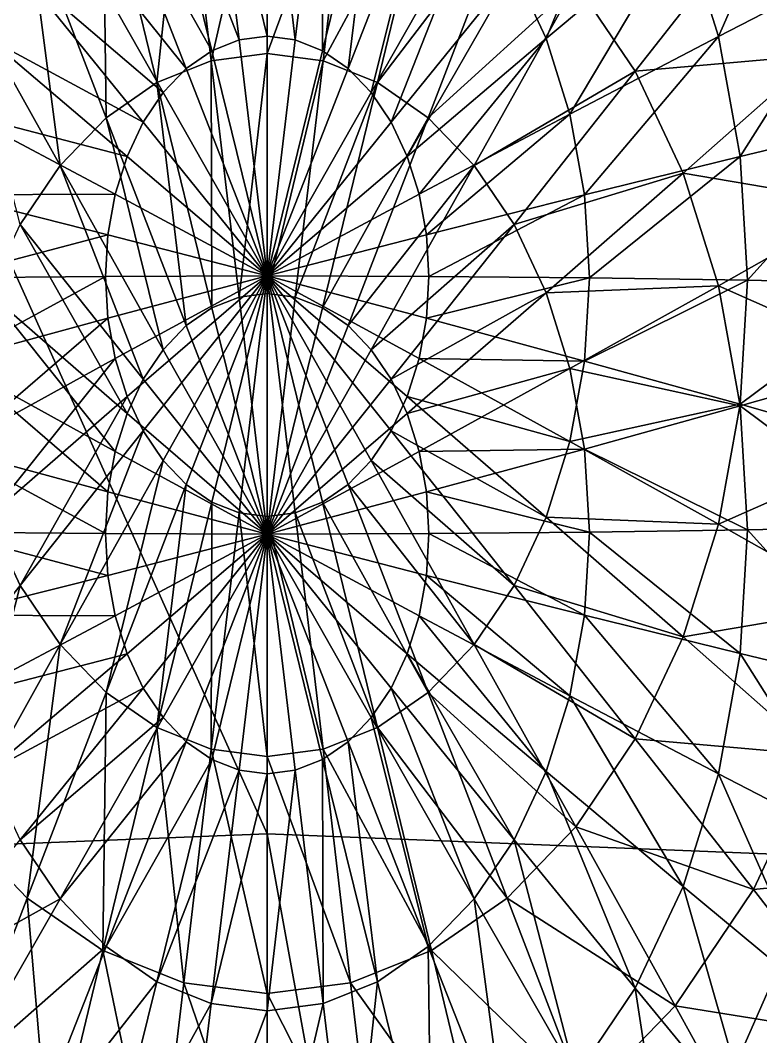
# Model space of a CAD drawing. Header units: metres. Extents: x -1.78 to 1.78, y -2.69 to 0.99.
# Drawn here: x -0.0532 to 0.1064, y -1.3853 to -1.1662 of the extents above; entities that cross this region are included whole.
import ezdxf

# ---------------------------------------------------------------- set-up
doc = ezdxf.new("R2010")
doc.units = ezdxf.units.M

msp = doc.modelspace()

# ---------------------------------------------------------------- linework, layer by layer
at = {"layer": 'Cockpit'}
for points in [[(-0.01206, -1.12011, 0.13524), (0, -1.16962, 0.12598), (0, -1.11854, 0.13546)], [(0, -1.11854, 0.13546), (0.00605, -1.1704, 0.12587), (0.01206, -1.12011, 0.13524)], [(0, -1.11854, 0.13546), (0, -1.16962, 0.12598), (0.00605, -1.1704, 0.12587)], [(-0.02376, -1.12477, 0.13458), (-0.00605, -1.1704, 0.12587), (-0.01206, -1.12011, 0.13524)], [(-0.01206, -1.12011, 0.13524), (-0.00605, -1.1704, 0.12587), (0, -1.16962, 0.12598)], [(0.01206, -1.12011, 0.13524), (0.00605, -1.1704, 0.12587), (0.01192, -1.17274, 0.12554)], [(0.01206, -1.12011, 0.13524), (0.01192, -1.17274, 0.12554), (0.02376, -1.12477, 0.13458)], [(0.11848, -1.12137, 0.14417), (0.08966, -1.14535, 0.1355), (0.09728, -1.16965, 0.13209)], [(0.11848, -1.12137, 0.14417), (0.09728, -1.16965, 0.13209), (0.12856, -1.15347, 0.13966)], [(-0.01206, -1.17494, 0.52532), (-0.01798, -1.12457, 0.52859), (0, -1.12224, 0.52892)], [(-0.01206, -1.17494, 0.52532), (0, -1.12224, 0.52892), (0, -1.17337, 0.52555)], [(0, -1.17337, 0.52555), (0, -1.12224, 0.52892), (0.01798, -1.12457, 0.52859)], [(0.07931, -1.1234, 0.13859), (0.05321, -1.1554, 0.13028), (0.06015, -1.17013, 0.12821)], [(0.07931, -1.1234, 0.13859), (0.06015, -1.17013, 0.12821), (0.08966, -1.14535, 0.1355)], [(-0.02376, -1.17959, 0.52467), (-0.03541, -1.13151, 0.52761), (-0.01798, -1.12457, 0.52859)], [(-0.03473, -1.13237, 0.13351), (-0.01192, -1.17274, 0.12554), (-0.02376, -1.12477, 0.13458)], [(-0.02376, -1.17959, 0.52467), (-0.01798, -1.12457, 0.52859), (-0.01206, -1.17494, 0.52532)], [(-0.02376, -1.12477, 0.13458), (-0.01192, -1.17274, 0.12554), (-0.00605, -1.1704, 0.12587)], [(0, -1.17337, 0.52555), (0.01798, -1.12457, 0.52859), (0.01206, -1.17494, 0.52532)], [(0.02376, -1.12477, 0.13458), (0.01192, -1.17274, 0.12554), (0.01743, -1.17656, 0.125)], [(0.01206, -1.17494, 0.52532), (0.01798, -1.12457, 0.52859), (0.03541, -1.13151, 0.52761)], [(0.02376, -1.12477, 0.13458), (0.01743, -1.17656, 0.125), (0.03473, -1.13237, 0.13351)], [(-0.03473, -1.18719, 0.5236), (-0.05176, -1.14284, 0.52602), (-0.03541, -1.13151, 0.52761)], [(-0.04465, -1.14268, 0.13206), (-0.01743, -1.17656, 0.125), (-0.03473, -1.13237, 0.13351)], [(-0.03473, -1.18719, 0.5236), (-0.03541, -1.13151, 0.52761), (-0.02376, -1.17959, 0.52467)], [(-0.03473, -1.13237, 0.13351), (-0.01743, -1.17656, 0.125), (-0.01192, -1.17274, 0.12554)], [(0.01206, -1.17494, 0.52532), (0.03541, -1.13151, 0.52761), (0.02376, -1.17959, 0.52467)], [(0.03473, -1.13237, 0.13351), (0.01743, -1.17656, 0.125), (0.02241, -1.18173, 0.12428)], [(0.03473, -1.13237, 0.13351), (0.02241, -1.18173, 0.12428), (0.04465, -1.14268, 0.13206)], [(0.02376, -1.17959, 0.52467), (0.03541, -1.13151, 0.52761), (0.05176, -1.14284, 0.52602)], [(-0.04465, -1.19751, 0.52215), (-0.06655, -1.15821, 0.52386), (-0.05176, -1.14284, 0.52602)], [(-0.05321, -1.1554, 0.13028), (-0.02241, -1.18173, 0.12428), (-0.04465, -1.14268, 0.13206)], [(-0.04465, -1.19751, 0.52215), (-0.05176, -1.14284, 0.52602), (-0.03473, -1.18719, 0.5236)], [(-0.04465, -1.14268, 0.13206), (-0.02241, -1.18173, 0.12428), (-0.01743, -1.17656, 0.125)], [(0.04465, -1.14268, 0.13206), (0.02241, -1.18173, 0.12428), (0.02671, -1.18812, 0.12338)], [(0.02376, -1.17959, 0.52467), (0.05176, -1.14284, 0.52602), (0.03473, -1.18719, 0.5236)], [(0.04465, -1.14268, 0.13206), (0.02671, -1.18812, 0.12338), (0.05321, -1.1554, 0.13028)], [(0.03473, -1.18719, 0.5236), (0.05176, -1.14284, 0.52602), (0.06655, -1.15821, 0.52386)], [(-0.08966, -1.14535, 0.1355), (-0.06015, -1.17013, 0.12821), (-0.05321, -1.1554, 0.13028)], [(0.08966, -1.14535, 0.1355), (0.06015, -1.17013, 0.12821), (0.06527, -1.18643, 0.12591)], [(0.08966, -1.14535, 0.1355), (0.06527, -1.18643, 0.12591), (0.09728, -1.16965, 0.13209)], [(0.06655, -1.15821, 0.52386), (0.1048, -1.14466, 0.52047), (0.07931, -1.17717, 0.5212)], [(0.07931, -1.17717, 0.5212), (0.1048, -1.14466, 0.52047), (0.11848, -1.17368, 0.51639)], [(0.1048, -1.14466, 0.52047), (0.1464, -1.14881, 0.51314), (0.11848, -1.17368, 0.51639)], [(0.12856, -1.15347, 0.13966), (0.09728, -1.16965, 0.13209), (0.10195, -1.19554, 0.12845)], [(0.12856, -1.15347, 0.13966), (0.10195, -1.19554, 0.12845), (0.13473, -1.18769, 0.13485)], [(-0.06015, -1.17013, 0.12821), (-0.02671, -1.18812, 0.12338), (-0.05321, -1.1554, 0.13028)], [(-0.05321, -1.1554, 0.13028), (-0.02671, -1.18812, 0.12338), (-0.02241, -1.18173, 0.12428)], [(0.05321, -1.1554, 0.13028), (0.02671, -1.18812, 0.12338), (0.03019, -1.19551, 0.12234)], [(0.05321, -1.1554, 0.13028), (0.03019, -1.19551, 0.12234), (0.06015, -1.17013, 0.12821)], [(-0.05321, -1.21022, 0.52037), (-0.06655, -1.15821, 0.52386), (-0.04465, -1.19751, 0.52215)], [(0.03473, -1.18719, 0.5236), (0.06655, -1.15821, 0.52386), (0.04465, -1.19751, 0.52215)], [(0.04465, -1.19751, 0.52215), (0.06655, -1.15821, 0.52386), (0.07931, -1.17717, 0.5212)], [(-0.06527, -1.18643, 0.12591), (-0.03019, -1.19551, 0.12234), (-0.06015, -1.17013, 0.12821)], [(-0.06015, -1.17013, 0.12821), (-0.03019, -1.19551, 0.12234), (-0.02671, -1.18812, 0.12338)], [(-0.00605, -1.1704, 0.12587), (0, -1.2213, 0.11795), (0, -1.16962, 0.12598)], [(0, -1.16962, 0.12598), (0, -1.2213, 0.11795), (0.00605, -1.1704, 0.12587)], [(0, -1.16962, 0.12598), (0, -1.2213, 0.11795), (0, -1.2213, 0.11795)], [(0.06015, -1.17013, 0.12821), (0.03019, -1.19551, 0.12234), (0.03276, -1.20369, 0.12119)], [(0.06015, -1.17013, 0.12821), (0.03276, -1.20369, 0.12119), (0.06527, -1.18643, 0.12591)], [(0.09728, -1.16965, 0.13209), (0.06527, -1.18643, 0.12591), (0.0684, -1.2038, 0.12347)], [(0.09728, -1.16965, 0.13209), (0.0684, -1.2038, 0.12347), (0.10195, -1.19554, 0.12845)], [(-0.01192, -1.17274, 0.12554), (0, -1.2213, 0.11795), (-0.00605, -1.1704, 0.12587)], [(-0.00605, -1.1704, 0.12587), (0, -1.2213, 0.11795), (0, -1.2213, 0.11795)], [(0.00605, -1.1704, 0.12587), (0, -1.2213, 0.11795), (0.01192, -1.17274, 0.12554)], [(0.00605, -1.1704, 0.12587), (0, -1.2213, 0.11795), (0, -1.2213, 0.11795)], [(-0.01743, -1.17656, 0.125), (0, -1.2213, 0.11795), (-0.01192, -1.17274, 0.12554)], [(-0.00605, -1.22586, 0.52047), (-0.01206, -1.17494, 0.52532), (0, -1.17337, 0.52555)], [(-0.01192, -1.17274, 0.12554), (0, -1.2213, 0.11795), (0, -1.2213, 0.11795)], [(-0.00605, -1.22586, 0.52047), (0, -1.17337, 0.52555), (0, -1.22508, 0.52058)], [(0.01192, -1.17274, 0.12554), (0, -1.2213, 0.11795), (0.01743, -1.17656, 0.125)], [(0.01192, -1.17274, 0.12554), (0, -1.2213, 0.11795), (0, -1.2213, 0.11795)], [(0, -1.22508, 0.52058), (0, -1.17337, 0.52555), (0.01206, -1.17494, 0.52532)], [(0.07931, -1.17717, 0.5212), (0.11848, -1.17368, 0.51639), (0.08966, -1.19913, 0.51811)], [(0.08966, -1.19913, 0.51811), (0.11848, -1.17368, 0.51639), (0.12856, -1.20578, 0.51188)], [(-0.01192, -1.2282, 0.52014), (-0.02376, -1.17959, 0.52467), (-0.01206, -1.17494, 0.52532)], [(-0.02241, -1.18173, 0.12428), (0, -1.2213, 0.11795), (-0.01743, -1.17656, 0.125)], [(-0.01743, -1.17656, 0.125), (0, -1.2213, 0.11795), (0, -1.2213, 0.11795)], [(-0.01192, -1.2282, 0.52014), (-0.01206, -1.17494, 0.52532), (-0.00605, -1.22586, 0.52047)], [(0, -1.22508, 0.52058), (0.01206, -1.17494, 0.52532), (0.00605, -1.22586, 0.52047)], [(0.01743, -1.17656, 0.125), (0, -1.2213, 0.11795), (0.02241, -1.18173, 0.12428)], [(0.01743, -1.17656, 0.125), (0, -1.2213, 0.11795), (0, -1.2213, 0.11795)], [(0.00605, -1.22586, 0.52047), (0.01206, -1.17494, 0.52532), (0.02376, -1.17959, 0.52467)], [(0.04465, -1.19751, 0.52215), (0.07931, -1.17717, 0.5212), (0.05321, -1.21022, 0.52037)], [(0.05321, -1.21022, 0.52037), (0.07931, -1.17717, 0.5212), (0.08966, -1.19913, 0.51811)], [(-0.01743, -1.23201, 0.5196), (-0.03473, -1.18719, 0.5236), (-0.02376, -1.17959, 0.52467)], [(-0.01743, -1.23201, 0.5196), (-0.02376, -1.17959, 0.52467), (-0.01192, -1.2282, 0.52014)], [(0.00605, -1.22586, 0.52047), (0.02376, -1.17959, 0.52467), (0.01192, -1.2282, 0.52014)], [(0.01192, -1.2282, 0.52014), (0.02376, -1.17959, 0.52467), (0.03473, -1.18719, 0.5236)], [(-0.02671, -1.18812, 0.12338), (0, -1.2213, 0.11795), (-0.02241, -1.18173, 0.12428)], [(-0.02241, -1.18173, 0.12428), (0, -1.2213, 0.11795), (0, -1.2213, 0.11795)], [(0.02241, -1.18173, 0.12428), (0, -1.2213, 0.11795), (0.02671, -1.18812, 0.12338)], [(0.02241, -1.18173, 0.12428), (0, -1.2213, 0.11795), (0, -1.2213, 0.11795)], [(-0.0684, -1.2038, 0.12347), (-0.03276, -1.20369, 0.12119), (-0.06527, -1.18643, 0.12591)], [(-0.06527, -1.18643, 0.12591), (-0.03276, -1.20369, 0.12119), (-0.03019, -1.19551, 0.12234)], [(-0.02241, -1.23719, 0.51888), (-0.04465, -1.19751, 0.52215), (-0.03473, -1.18719, 0.5236)], [(-0.02241, -1.23719, 0.51888), (-0.03473, -1.18719, 0.5236), (-0.01743, -1.23201, 0.5196)], [(0.01192, -1.2282, 0.52014), (0.03473, -1.18719, 0.5236), (0.01743, -1.23201, 0.5196)], [(0.01743, -1.23201, 0.5196), (0.03473, -1.18719, 0.5236), (0.04465, -1.19751, 0.52215)], [(0.06527, -1.18643, 0.12591), (0.03276, -1.20369, 0.12119), (0.03433, -1.21241, 0.11996)], [(0.06527, -1.18643, 0.12591), (0.03433, -1.21241, 0.11996), (0.0684, -1.2038, 0.12347)], [(-0.03019, -1.19551, 0.12234), (0, -1.2213, 0.11795), (-0.02671, -1.18812, 0.12338)], [(-0.02671, -1.18812, 0.12338), (0, -1.2213, 0.11795), (0, -1.2213, 0.11795)], [(0.02671, -1.18812, 0.12338), (0, -1.2213, 0.11795), (0.03019, -1.19551, 0.12234)], [(0.02671, -1.18812, 0.12338), (0, -1.2213, 0.11795), (0, -1.2213, 0.11795)], [(0.13473, -1.18769, 0.13485), (0.10195, -1.19554, 0.12845), (0.10353, -1.22224, 0.12469)], [(0.13473, -1.18769, 0.13485), (0.10353, -1.22224, 0.12469), (0.13681, -1.22297, 0.12989)], [(-0.03276, -1.20369, 0.12119), (0, -1.2213, 0.11795), (-0.03019, -1.19551, 0.12234)], [(-0.03019, -1.19551, 0.12234), (0, -1.2213, 0.11795), (0, -1.2213, 0.11795)], [(0.03019, -1.19551, 0.12234), (0, -1.2213, 0.11795), (0.03276, -1.20369, 0.12119)], [(0.03019, -1.19551, 0.12234), (0, -1.2213, 0.11795), (0, -1.2213, 0.11795)], [(0.10195, -1.19554, 0.12845), (0.0684, -1.2038, 0.12347), (0.06946, -1.22172, 0.12096)], [(0.10195, -1.19554, 0.12845), (0.06946, -1.22172, 0.12096), (0.10353, -1.22224, 0.12469)], [(-0.02671, -1.24357, 0.51798), (-0.05321, -1.21022, 0.52037), (-0.04465, -1.19751, 0.52215)], [(-0.02671, -1.24357, 0.51798), (-0.04465, -1.19751, 0.52215), (-0.02241, -1.23719, 0.51888)], [(0.01743, -1.23201, 0.5196), (0.04465, -1.19751, 0.52215), (0.02241, -1.23719, 0.51888)], [(0.02241, -1.23719, 0.51888), (0.04465, -1.19751, 0.52215), (0.05321, -1.21022, 0.52037)], [(0.05321, -1.21022, 0.52037), (0.08966, -1.19913, 0.51811), (0.06015, -1.22496, 0.51829)], [(0.06015, -1.22496, 0.51829), (0.08966, -1.19913, 0.51811), (0.09728, -1.22342, 0.5147)], [(0.08966, -1.19913, 0.51811), (0.12856, -1.20578, 0.51188), (0.09728, -1.22342, 0.5147)], [(-0.06946, -1.22172, 0.12096), (-0.03433, -1.21241, 0.11996), (-0.0684, -1.2038, 0.12347)], [(-0.0684, -1.2038, 0.12347), (-0.03433, -1.21241, 0.11996), (-0.03276, -1.20369, 0.12119)], [(-0.03433, -1.21241, 0.11996), (0, -1.2213, 0.11795), (-0.03276, -1.20369, 0.12119)], [(-0.03276, -1.20369, 0.12119), (0, -1.2213, 0.11795), (0, -1.2213, 0.11795)], [(0.03276, -1.20369, 0.12119), (0, -1.2213, 0.11795), (0.03433, -1.21241, 0.11996)], [(0.03276, -1.20369, 0.12119), (0, -1.2213, 0.11795), (0, -1.2213, 0.11795)], [(0.0684, -1.2038, 0.12347), (0.03433, -1.21241, 0.11996), (0.03486, -1.2214, 0.1187)], [(0.0684, -1.2038, 0.12347), (0.03486, -1.2214, 0.1187), (0.06946, -1.22172, 0.12096)], [(0.09728, -1.22342, 0.5147), (0.12856, -1.20578, 0.51188), (0.13473, -1.24, 0.50707)], [(-0.03019, -1.25097, 0.51694), (-0.06015, -1.22496, 0.51829), (-0.05321, -1.21022, 0.52037)], [(-0.03019, -1.25097, 0.51694), (-0.05321, -1.21022, 0.52037), (-0.02671, -1.24357, 0.51798)], [(0.02241, -1.23719, 0.51888), (0.05321, -1.21022, 0.52037), (0.02671, -1.24357, 0.51798)], [(0.02671, -1.24357, 0.51798), (0.05321, -1.21022, 0.52037), (0.06015, -1.22496, 0.51829)], [(-0.06946, -1.22172, 0.12096), (-0.03486, -1.2214, 0.1187), (-0.03433, -1.21241, 0.11996)], [(-0.03486, -1.2214, 0.1187), (0, -1.2213, 0.11795), (-0.03433, -1.21241, 0.11996)], [(-0.03433, -1.21241, 0.11996), (0, -1.2213, 0.11795), (0, -1.2213, 0.11795)], [(0.03433, -1.21241, 0.11996), (0, -1.2213, 0.11795), (0.03486, -1.2214, 0.1187)], [(0.03433, -1.21241, 0.11996), (0, -1.2213, 0.11795), (0, -1.2213, 0.11795)], [(-0.0684, -1.23964, 0.11844), (-0.03486, -1.2214, 0.1187), (-0.06946, -1.22172, 0.12096)], [(-0.0684, -1.23964, 0.11844), (-0.03433, -1.23039, 0.11744), (-0.03486, -1.2214, 0.1187)], [(-0.03486, -1.2214, 0.1187), (0, -1.2213, 0.11795), (0, -1.2213, 0.11795)], [(-0.03433, -1.23039, 0.11744), (0, -1.2213, 0.11795), (-0.03486, -1.2214, 0.1187)], [(-0.03433, -1.23039, 0.11744), (0, -1.2213, 0.11795), (0, -1.2213, 0.11795)], [(-0.03276, -1.23911, 0.11621), (0, -1.2213, 0.11795), (-0.03433, -1.23039, 0.11744)], [(-0.03276, -1.23911, 0.11621), (0, -1.2213, 0.11795), (0, -1.2213, 0.11795)], [(-0.03019, -1.24729, 0.11506), (0, -1.2213, 0.11795), (-0.03276, -1.23911, 0.11621)], [(-0.03019, -1.24729, 0.11506), (0, -1.2213, 0.11795), (0, -1.2213, 0.11795)], [(-0.02671, -1.25469, 0.11402), (0, -1.2213, 0.11795), (-0.03019, -1.24729, 0.11506)], [(-0.02671, -1.25469, 0.11402), (0, -1.2213, 0.11795), (0, -1.2213, 0.11795)], [(-0.02241, -1.26107, 0.11312), (0, -1.2213, 0.11795), (-0.02671, -1.25469, 0.11402)], [(-0.02241, -1.26107, 0.11312), (0, -1.2213, 0.11795), (0, -1.2213, 0.11795)], [(-0.01743, -1.26625, 0.1124), (0, -1.2213, 0.11795), (-0.02241, -1.26107, 0.11312)], [(-0.01743, -1.26625, 0.1124), (0, -1.2213, 0.11795), (0, -1.2213, 0.11795)], [(-0.01192, -1.27006, 0.11186), (0, -1.2213, 0.11795), (-0.01743, -1.26625, 0.1124)], [(-0.01192, -1.27006, 0.11186), (0, -1.2213, 0.11795), (0, -1.2213, 0.11795)], [(-0.00605, -1.2724, 0.11153), (0, -1.2213, 0.11795), (-0.01192, -1.27006, 0.11186)], [(-0.00605, -1.2724, 0.11153), (0, -1.2213, 0.11795), (0, -1.2213, 0.11795)], [(0, -1.27319, 0.11142), (0, -1.2213, 0.11795), (-0.00605, -1.2724, 0.11153)], [(0, -1.27319, 0.11142), (0, -1.2213, 0.11795), (0, -1.2213, 0.11795)], [(0.00605, -1.2724, 0.11153), (0, -1.2213, 0.11795), (0, -1.27319, 0.11142)], [(0.00605, -1.2724, 0.11153), (0, -1.2213, 0.11795), (0, -1.2213, 0.11795)], [(0.01192, -1.27006, 0.11186), (0, -1.2213, 0.11795), (0.00605, -1.2724, 0.11153)], [(0.01192, -1.27006, 0.11186), (0, -1.2213, 0.11795), (0, -1.2213, 0.11795)], [(0.01743, -1.26625, 0.1124), (0, -1.2213, 0.11795), (0.01192, -1.27006, 0.11186)], [(0.01743, -1.26625, 0.1124), (0, -1.2213, 0.11795), (0, -1.2213, 0.11795)], [(0.02241, -1.26107, 0.11312), (0, -1.2213, 0.11795), (0.01743, -1.26625, 0.1124)], [(0.02241, -1.26107, 0.11312), (0, -1.2213, 0.11795), (0, -1.2213, 0.11795)], [(0.02671, -1.25469, 0.11402), (0, -1.2213, 0.11795), (0.02241, -1.26107, 0.11312)], [(0.02671, -1.25469, 0.11402), (0, -1.2213, 0.11795), (0, -1.2213, 0.11795)], [(0.03019, -1.24729, 0.11506), (0, -1.2213, 0.11795), (0.02671, -1.25469, 0.11402)], [(0.03019, -1.24729, 0.11506), (0, -1.2213, 0.11795), (0, -1.2213, 0.11795)], [(0.03276, -1.23911, 0.11621), (0, -1.2213, 0.11795), (0.03019, -1.24729, 0.11506)], [(0.03276, -1.23911, 0.11621), (0, -1.2213, 0.11795), (0, -1.2213, 0.11795)], [(0.03433, -1.23039, 0.11744), (0, -1.2213, 0.11795), (0.03276, -1.23911, 0.11621)], [(0.03433, -1.23039, 0.11744), (0, -1.2213, 0.11795), (0, -1.2213, 0.11795)], [(0.03486, -1.2214, 0.1187), (0, -1.2213, 0.11795), (0.03433, -1.23039, 0.11744)], [(0.03486, -1.2214, 0.1187), (0, -1.2213, 0.11795), (0, -1.2213, 0.11795)], [(0.06946, -1.22172, 0.12096), (0.03486, -1.2214, 0.1187), (0.03433, -1.23039, 0.11744)], [(0.06946, -1.22172, 0.12096), (0.03433, -1.23039, 0.11744), (0.0684, -1.23964, 0.11844)], [(0.10353, -1.22224, 0.12469), (0.06946, -1.22172, 0.12096), (0.0684, -1.23964, 0.11844)], [(0.10353, -1.22224, 0.12469), (0.0684, -1.23964, 0.11844), (0.10195, -1.24895, 0.12094)], [(0.13681, -1.22297, 0.12989), (0.10353, -1.22224, 0.12469), (0.10195, -1.24895, 0.12094)], [(0.06015, -1.22496, 0.51829), (0.09728, -1.22342, 0.5147), (0.06527, -1.24125, 0.516)], [(0.06527, -1.24125, 0.516), (0.09728, -1.22342, 0.5147), (0.10195, -1.24931, 0.51106)], [(0.09728, -1.22342, 0.5147), (0.13473, -1.24, 0.50707), (0.10195, -1.24931, 0.51106)], [(0.13681, -1.22297, 0.12989), (0.10195, -1.24895, 0.12094), (0.13473, -1.25826, 0.12493)], [(-0.03276, -1.25915, 0.51579), (-0.06527, -1.24125, 0.516), (-0.06015, -1.22496, 0.51829)], [(-0.03276, -1.25915, 0.51579), (-0.06015, -1.22496, 0.51829), (-0.03019, -1.25097, 0.51694)], [(0, -1.27697, 0.51405), (-0.01192, -1.2282, 0.52014), (-0.00605, -1.22586, 0.52047)], [(0, -1.27697, 0.51405), (-0.00605, -1.22586, 0.52047), (0, -1.22508, 0.52058)], [(0, -1.27697, 0.51405), (-0.00605, -1.22586, 0.52047), (0, -1.27697, 0.51405)], [(0, -1.27697, 0.51405), (0, -1.22508, 0.52058), (0, -1.27697, 0.51405)], [(0, -1.27697, 0.51405), (0, -1.22508, 0.52058), (0.00605, -1.22586, 0.52047)], [(0, -1.27697, 0.51405), (0.00605, -1.22586, 0.52047), (0.01192, -1.2282, 0.52014)], [(0, -1.27697, 0.51405), (0.00605, -1.22586, 0.52047), (0, -1.27697, 0.51405)], [(0.02671, -1.24357, 0.51798), (0.06015, -1.22496, 0.51829), (0.03019, -1.25097, 0.51694)], [(0.03019, -1.25097, 0.51694), (0.06015, -1.22496, 0.51829), (0.06527, -1.24125, 0.516)], [(0, -1.27697, 0.51405), (-0.01743, -1.23201, 0.5196), (-0.01192, -1.2282, 0.52014)], [(0, -1.27697, 0.51405), (-0.01192, -1.2282, 0.52014), (0, -1.27697, 0.51405)], [(0, -1.27697, 0.51405), (0.01192, -1.2282, 0.52014), (0.01743, -1.23201, 0.5196)], [(0, -1.27697, 0.51405), (0.01192, -1.2282, 0.52014), (0, -1.27697, 0.51405)], [(-0.06527, -1.25701, 0.116), (-0.03433, -1.23039, 0.11744), (-0.0684, -1.23964, 0.11844)], [(-0.06527, -1.25701, 0.116), (-0.03276, -1.23911, 0.11621), (-0.03433, -1.23039, 0.11744)], [(0.0684, -1.23964, 0.11844), (0.03433, -1.23039, 0.11744), (0.03276, -1.23911, 0.11621)], [(0, -1.27697, 0.51405), (-0.02241, -1.23719, 0.51888), (-0.01743, -1.23201, 0.5196)], [(0, -1.27697, 0.51405), (-0.01743, -1.23201, 0.5196), (0, -1.27697, 0.51405)], [(0, -1.27697, 0.51405), (0.01743, -1.23201, 0.5196), (0.02241, -1.23719, 0.51888)], [(0, -1.27697, 0.51405), (0.01743, -1.23201, 0.5196), (0, -1.27697, 0.51405)], [(0, -1.27697, 0.51405), (-0.02671, -1.24357, 0.51798), (-0.02241, -1.23719, 0.51888)], [(0, -1.27697, 0.51405), (-0.02241, -1.23719, 0.51888), (0, -1.27697, 0.51405)], [(0, -1.27697, 0.51405), (0.02241, -1.23719, 0.51888), (0.02671, -1.24357, 0.51798)], [(0, -1.27697, 0.51405), (0.02241, -1.23719, 0.51888), (0, -1.27697, 0.51405)], [(-0.06015, -1.27331, 0.11371), (-0.03276, -1.23911, 0.11621), (-0.06527, -1.25701, 0.116)], [(-0.06015, -1.27331, 0.11371), (-0.03019, -1.24729, 0.11506), (-0.03276, -1.23911, 0.11621)], [(0.06527, -1.25701, 0.116), (0.03276, -1.23911, 0.11621), (0.03019, -1.24729, 0.11506)], [(0.0684, -1.23964, 0.11844), (0.03276, -1.23911, 0.11621), (0.06527, -1.25701, 0.116)], [(0.10195, -1.24895, 0.12094), (0.0684, -1.23964, 0.11844), (0.06527, -1.25701, 0.116)], [(0.10195, -1.24931, 0.51106), (0.13473, -1.24, 0.50707), (0.13681, -1.27529, 0.50211)], [(-0.03433, -1.26787, 0.51456), (-0.0684, -1.25863, 0.51356), (-0.06527, -1.24125, 0.516)], [(-0.03433, -1.26787, 0.51456), (-0.06527, -1.24125, 0.516), (-0.03276, -1.25915, 0.51579)], [(0.03019, -1.25097, 0.51694), (0.06527, -1.24125, 0.516), (0.03276, -1.25915, 0.51579)], [(0.03276, -1.25915, 0.51579), (0.06527, -1.24125, 0.516), (0.0684, -1.25863, 0.51356)], [(0.06527, -1.24125, 0.516), (0.10195, -1.24931, 0.51106), (0.0684, -1.25863, 0.51356)], [(0, -1.27697, 0.51405), (-0.03019, -1.25097, 0.51694), (-0.02671, -1.24357, 0.51798)], [(0, -1.27697, 0.51405), (-0.02671, -1.24357, 0.51798), (0, -1.27697, 0.51405)], [(0, -1.27697, 0.51405), (0.02671, -1.24357, 0.51798), (0.03019, -1.25097, 0.51694)], [(0, -1.27697, 0.51405), (0.02671, -1.24357, 0.51798), (0, -1.27697, 0.51405)], [(-0.05321, -1.28804, 0.11163), (-0.03019, -1.24729, 0.11506), (-0.06015, -1.27331, 0.11371)], [(-0.05321, -1.28804, 0.11163), (-0.02671, -1.25469, 0.11402), (-0.03019, -1.24729, 0.11506)], [(0.06015, -1.27331, 0.11371), (0.03019, -1.24729, 0.11506), (0.02671, -1.25469, 0.11402)], [(0.06527, -1.25701, 0.116), (0.03019, -1.24729, 0.11506), (0.06015, -1.27331, 0.11371)], [(0.10195, -1.24895, 0.12094), (0.06527, -1.25701, 0.116), (0.09728, -1.27484, 0.1173)], [(0.13473, -1.25826, 0.12493), (0.10195, -1.24895, 0.12094), (0.09728, -1.27484, 0.1173)], [(0, -1.27697, 0.51405), (-0.03276, -1.25915, 0.51579), (-0.03019, -1.25097, 0.51694)], [(0, -1.27697, 0.51405), (-0.03019, -1.25097, 0.51694), (0, -1.27697, 0.51405)], [(0, -1.27697, 0.51405), (0.03019, -1.25097, 0.51694), (0.03276, -1.25915, 0.51579)], [(0, -1.27697, 0.51405), (0.03019, -1.25097, 0.51694), (0, -1.27697, 0.51405)], [(0.0684, -1.25863, 0.51356), (0.10195, -1.24931, 0.51106), (0.10353, -1.27602, 0.50731)], [(0.10195, -1.24931, 0.51106), (0.13681, -1.27529, 0.50211), (0.10353, -1.27602, 0.50731)], [(-0.04465, -1.30076, 0.10985), (-0.02671, -1.25469, 0.11402), (-0.05321, -1.28804, 0.11163)], [(-0.04465, -1.30076, 0.10985), (-0.02241, -1.26107, 0.11312), (-0.02671, -1.25469, 0.11402)], [(0.05321, -1.28804, 0.11163), (0.02671, -1.25469, 0.11402), (0.02241, -1.26107, 0.11312)], [(0.06015, -1.27331, 0.11371), (0.02671, -1.25469, 0.11402), (0.05321, -1.28804, 0.11163)], [(0.09728, -1.27484, 0.1173), (0.06527, -1.25701, 0.116), (0.06015, -1.27331, 0.11371)], [(-0.03486, -1.27686, 0.5133), (-0.06946, -1.27654, 0.51104), (-0.0684, -1.25863, 0.51356)], [(-0.03486, -1.27686, 0.5133), (-0.0684, -1.25863, 0.51356), (-0.03433, -1.26787, 0.51456)], [(0, -1.27697, 0.51405), (-0.03433, -1.26787, 0.51456), (-0.03276, -1.25915, 0.51579)], [(0, -1.27697, 0.51405), (-0.03276, -1.25915, 0.51579), (0, -1.27697, 0.51405)], [(0, -1.27697, 0.51405), (0.03276, -1.25915, 0.51579), (0.03433, -1.26787, 0.51456)], [(0, -1.27697, 0.51405), (0.03276, -1.25915, 0.51579), (0, -1.27697, 0.51405)], [(0.03276, -1.25915, 0.51579), (0.0684, -1.25863, 0.51356), (0.03433, -1.26787, 0.51456)], [(0.03433, -1.26787, 0.51456), (0.0684, -1.25863, 0.51356), (0.06946, -1.27654, 0.51104)], [(0.0684, -1.25863, 0.51356), (0.10353, -1.27602, 0.50731), (0.06946, -1.27654, 0.51104)], [(0.13473, -1.25826, 0.12493), (0.09728, -1.27484, 0.1173), (0.12856, -1.29248, 0.12012)], [(-0.03473, -1.31107, 0.1084), (-0.02241, -1.26107, 0.11312), (-0.04465, -1.30076, 0.10985)], [(-0.03473, -1.31107, 0.1084), (-0.01743, -1.26625, 0.1124), (-0.02241, -1.26107, 0.11312)], [(0.04465, -1.30076, 0.10985), (0.02241, -1.26107, 0.11312), (0.01743, -1.26625, 0.1124)], [(0.05321, -1.28804, 0.11163), (0.02241, -1.26107, 0.11312), (0.04465, -1.30076, 0.10985)], [(-0.02376, -1.31867, 0.10733), (-0.01743, -1.26625, 0.1124), (-0.03473, -1.31107, 0.1084)], [(-0.02376, -1.31867, 0.10733), (-0.01192, -1.27006, 0.11186), (-0.01743, -1.26625, 0.1124)], [(0.03473, -1.31107, 0.1084), (0.01743, -1.26625, 0.1124), (0.01192, -1.27006, 0.11186)], [(0.04465, -1.30076, 0.10985), (0.01743, -1.26625, 0.1124), (0.03473, -1.31107, 0.1084)], [(0, -1.27697, 0.51405), (-0.03486, -1.27686, 0.5133), (-0.03433, -1.26787, 0.51456)], [(0, -1.27697, 0.51405), (-0.03433, -1.26787, 0.51456), (0, -1.27697, 0.51405)], [(0, -1.27697, 0.51405), (0.03433, -1.26787, 0.51456), (0.03486, -1.27686, 0.5133)], [(0, -1.27697, 0.51405), (0.03433, -1.26787, 0.51456), (0, -1.27697, 0.51405)], [(0.03433, -1.26787, 0.51456), (0.06946, -1.27654, 0.51104), (0.03486, -1.27686, 0.5133)], [(-0.01206, -1.32333, 0.10668), (-0.01192, -1.27006, 0.11186), (-0.02376, -1.31867, 0.10733)], [(-0.01206, -1.32333, 0.10668), (-0.00605, -1.2724, 0.11153), (-0.01192, -1.27006, 0.11186)], [(0.02376, -1.31867, 0.10733), (0.01192, -1.27006, 0.11186), (0.00605, -1.2724, 0.11153)], [(0.03473, -1.31107, 0.1084), (0.01192, -1.27006, 0.11186), (0.02376, -1.31867, 0.10733)], [(0, -1.32489, 0.10645), (-0.00605, -1.2724, 0.11153), (-0.01206, -1.32333, 0.10668)], [(0, -1.32489, 0.10645), (0, -1.27319, 0.11142), (-0.00605, -1.2724, 0.11153)], [(0.01206, -1.32333, 0.10668), (0.00605, -1.2724, 0.11153), (0, -1.27319, 0.11142)], [(0.02376, -1.31867, 0.10733), (0.00605, -1.2724, 0.11153), (0.01206, -1.32333, 0.10668)], [(-0.07931, -1.32109, 0.1108), (-0.05321, -1.28804, 0.11163), (-0.06015, -1.27331, 0.11371)], [(0.01206, -1.32333, 0.10668), (0, -1.27319, 0.11142), (0, -1.32489, 0.10645)], [(0.08966, -1.29913, 0.11389), (0.06015, -1.27331, 0.11371), (0.05321, -1.28804, 0.11163)], [(0.09728, -1.27484, 0.1173), (0.06015, -1.27331, 0.11371), (0.08966, -1.29913, 0.11389)], [(0.12856, -1.29248, 0.12012), (0.09728, -1.27484, 0.1173), (0.08966, -1.29913, 0.11389)], [(0.10353, -1.27602, 0.50731), (0.13681, -1.27529, 0.50211), (0.13473, -1.31057, 0.49715)], [(-0.03433, -1.28585, 0.51204), (-0.06946, -1.27654, 0.51104), (-0.03486, -1.27686, 0.5133)], [(-0.03433, -1.28585, 0.51204), (-0.0684, -1.29446, 0.50853), (-0.06946, -1.27654, 0.51104)], [(0, -1.27697, 0.51405), (-0.03486, -1.27686, 0.5133), (0, -1.27697, 0.51405)], [(0, -1.27697, 0.51405), (-0.03433, -1.28585, 0.51204), (-0.03486, -1.27686, 0.5133)], [(0, -1.27697, 0.51405), (-0.03433, -1.28585, 0.51204), (0, -1.27697, 0.51405)], [(0, -1.27697, 0.51405), (-0.03276, -1.29457, 0.51081), (-0.03433, -1.28585, 0.51204)], [(0, -1.27697, 0.51405), (-0.03276, -1.29457, 0.51081), (0, -1.27697, 0.51405)], [(0, -1.27697, 0.51405), (-0.03019, -1.30275, 0.50966), (-0.03276, -1.29457, 0.51081)], [(0, -1.27697, 0.51405), (-0.03019, -1.30275, 0.50966), (0, -1.27697, 0.51405)], [(0, -1.27697, 0.51405), (-0.02671, -1.31015, 0.50862), (-0.03019, -1.30275, 0.50966)], [(0, -1.27697, 0.51405), (-0.02671, -1.31015, 0.50862), (0, -1.27697, 0.51405)], [(0, -1.27697, 0.51405), (-0.02241, -1.31653, 0.50772), (-0.02671, -1.31015, 0.50862)], [(0, -1.27697, 0.51405), (-0.02241, -1.31653, 0.50772), (0, -1.27697, 0.51405)], [(0, -1.27697, 0.51405), (-0.01743, -1.32171, 0.507), (-0.02241, -1.31653, 0.50772)], [(0, -1.27697, 0.51405), (-0.01743, -1.32171, 0.507), (0, -1.27697, 0.51405)], [(0, -1.27697, 0.51405), (-0.01192, -1.32552, 0.50646), (-0.01743, -1.32171, 0.507)], [(0, -1.27697, 0.51405), (-0.01192, -1.32552, 0.50646), (0, -1.27697, 0.51405)], [(0, -1.27697, 0.51405), (-0.00605, -1.32786, 0.50613), (-0.01192, -1.32552, 0.50646)], [(0, -1.27697, 0.51405), (-0.00605, -1.32786, 0.50613), (0, -1.27697, 0.51405)], [(0, -1.27697, 0.51405), (0, -1.32864, 0.50602), (-0.00605, -1.32786, 0.50613)], [(0, -1.27697, 0.51405), (0.03486, -1.27686, 0.5133), (0.03433, -1.28585, 0.51204)], [(0, -1.27697, 0.51405), (0.03486, -1.27686, 0.5133), (0, -1.27697, 0.51405)], [(0, -1.27697, 0.51405), (0, -1.32864, 0.50602), (0, -1.27697, 0.51405)], [(0, -1.27697, 0.51405), (0.00605, -1.32786, 0.50613), (0, -1.32864, 0.50602)], [(0, -1.27697, 0.51405), (0.00605, -1.32786, 0.50613), (0, -1.27697, 0.51405)], [(0, -1.27697, 0.51405), (0.01192, -1.32552, 0.50646), (0.00605, -1.32786, 0.50613)], [(0, -1.27697, 0.51405), (0.01192, -1.32552, 0.50646), (0, -1.27697, 0.51405)], [(0, -1.27697, 0.51405), (0.01743, -1.32171, 0.507), (0.01192, -1.32552, 0.50646)], [(0, -1.27697, 0.51405), (0.01743, -1.32171, 0.507), (0, -1.27697, 0.51405)], [(0, -1.27697, 0.51405), (0.02241, -1.31653, 0.50772), (0.01743, -1.32171, 0.507)], [(0, -1.27697, 0.51405), (0.02241, -1.31653, 0.50772), (0, -1.27697, 0.51405)], [(0, -1.27697, 0.51405), (0.02671, -1.31015, 0.50862), (0.02241, -1.31653, 0.50772)], [(0, -1.27697, 0.51405), (0.02671, -1.31015, 0.50862), (0, -1.27697, 0.51405)], [(0, -1.27697, 0.51405), (0.03019, -1.30275, 0.50966), (0.02671, -1.31015, 0.50862)], [(0, -1.27697, 0.51405), (0.03019, -1.30275, 0.50966), (0, -1.27697, 0.51405)], [(0, -1.27697, 0.51405), (0.03276, -1.29457, 0.51081), (0.03019, -1.30275, 0.50966)], [(0, -1.27697, 0.51405), (0.03276, -1.29457, 0.51081), (0, -1.27697, 0.51405)], [(0, -1.27697, 0.51405), (0.03433, -1.28585, 0.51204), (0.03276, -1.29457, 0.51081)], [(0, -1.27697, 0.51405), (0.03433, -1.28585, 0.51204), (0, -1.27697, 0.51405)], [(0.03486, -1.27686, 0.5133), (0.0684, -1.29446, 0.50853), (0.03433, -1.28585, 0.51204)], [(0.03486, -1.27686, 0.5133), (0.06946, -1.27654, 0.51104), (0.0684, -1.29446, 0.50853)], [(0.06946, -1.27654, 0.51104), (0.10195, -1.30272, 0.50355), (0.0684, -1.29446, 0.50853)], [(0.06946, -1.27654, 0.51104), (0.10353, -1.27602, 0.50731), (0.10195, -1.30272, 0.50355)], [(0.10353, -1.27602, 0.50731), (0.13473, -1.31057, 0.49715), (0.10195, -1.30272, 0.50355)], [(-0.03276, -1.29457, 0.51081), (-0.0684, -1.29446, 0.50853), (-0.03433, -1.28585, 0.51204)], [(0.03433, -1.28585, 0.51204), (0.06527, -1.31183, 0.50609), (0.03276, -1.29457, 0.51081)], [(0.03433, -1.28585, 0.51204), (0.0684, -1.29446, 0.50853), (0.06527, -1.31183, 0.50609)], [(-0.06655, -1.34005, 0.10814), (-0.05321, -1.28804, 0.11163), (-0.07931, -1.32109, 0.1108)], [(-0.06655, -1.34005, 0.10814), (-0.04465, -1.30076, 0.10985), (-0.05321, -1.28804, 0.11163)], [(0.07931, -1.32109, 0.1108), (0.05321, -1.28804, 0.11163), (0.04465, -1.30076, 0.10985)], [(0.08966, -1.29913, 0.11389), (0.05321, -1.28804, 0.11163), (0.07931, -1.32109, 0.1108)], [(0.12856, -1.29248, 0.12012), (0.08966, -1.29913, 0.11389), (0.11848, -1.32458, 0.11561)], [(-0.03276, -1.29457, 0.51081), (-0.06527, -1.31183, 0.50609), (-0.0684, -1.29446, 0.50853)], [(-0.03019, -1.30275, 0.50966), (-0.06527, -1.31183, 0.50609), (-0.03276, -1.29457, 0.51081)], [(0.03276, -1.29457, 0.51081), (0.06015, -1.32813, 0.50379), (0.03019, -1.30275, 0.50966)], [(0.03276, -1.29457, 0.51081), (0.06527, -1.31183, 0.50609), (0.06015, -1.32813, 0.50379)], [(0.0684, -1.29446, 0.50853), (0.09728, -1.32861, 0.49991), (0.06527, -1.31183, 0.50609)], [(0.0684, -1.29446, 0.50853), (0.10195, -1.30272, 0.50355), (0.09728, -1.32861, 0.49991)], [(0.11848, -1.32458, 0.11561), (0.08966, -1.29913, 0.11389), (0.07931, -1.32109, 0.1108)], [(-0.05176, -1.35542, 0.10598), (-0.04465, -1.30076, 0.10985), (-0.06655, -1.34005, 0.10814)], [(-0.05176, -1.35542, 0.10598), (-0.03473, -1.31107, 0.1084), (-0.04465, -1.30076, 0.10985)], [(0.06655, -1.34005, 0.10814), (0.04465, -1.30076, 0.10985), (0.03473, -1.31107, 0.1084)], [(0.07931, -1.32109, 0.1108), (0.04465, -1.30076, 0.10985), (0.06655, -1.34005, 0.10814)], [(-0.03019, -1.30275, 0.50966), (-0.06015, -1.32813, 0.50379), (-0.06527, -1.31183, 0.50609)], [(-0.02671, -1.31015, 0.50862), (-0.06015, -1.32813, 0.50379), (-0.03019, -1.30275, 0.50966)], [(0.03019, -1.30275, 0.50966), (0.05321, -1.34286, 0.50172), (0.02671, -1.31015, 0.50862)], [(0.03019, -1.30275, 0.50966), (0.06015, -1.32813, 0.50379), (0.05321, -1.34286, 0.50172)], [(0.10195, -1.30272, 0.50355), (0.12856, -1.34479, 0.49234), (0.09728, -1.32861, 0.49991)], [(0.10195, -1.30272, 0.50355), (0.13473, -1.31057, 0.49715), (0.12856, -1.34479, 0.49234)], [(-0.02671, -1.31015, 0.50862), (-0.05321, -1.34286, 0.50172), (-0.06015, -1.32813, 0.50379)], [(-0.02241, -1.31653, 0.50772), (-0.05321, -1.34286, 0.50172), (-0.02671, -1.31015, 0.50862)], [(0.02671, -1.31015, 0.50862), (0.04465, -1.35558, 0.49994), (0.02241, -1.31653, 0.50772)], [(0.02671, -1.31015, 0.50862), (0.05321, -1.34286, 0.50172), (0.04465, -1.35558, 0.49994)], [(-0.03541, -1.36675, 0.10439), (-0.03473, -1.31107, 0.1084), (-0.05176, -1.35542, 0.10598)], [(-0.03541, -1.36675, 0.10439), (-0.02376, -1.31867, 0.10733), (-0.03473, -1.31107, 0.1084)], [(0.05176, -1.35542, 0.10598), (0.03473, -1.31107, 0.1084), (0.02376, -1.31867, 0.10733)], [(0.06655, -1.34005, 0.10814), (0.03473, -1.31107, 0.1084), (0.05176, -1.35542, 0.10598)], [(0.06527, -1.31183, 0.50609), (0.08966, -1.35291, 0.4965), (0.06015, -1.32813, 0.50379)], [(0.06527, -1.31183, 0.50609), (0.09728, -1.32861, 0.49991), (0.08966, -1.35291, 0.4965)], [(-0.02241, -1.31653, 0.50772), (-0.04465, -1.35558, 0.49994), (-0.05321, -1.34286, 0.50172)], [(-0.01743, -1.32171, 0.507), (-0.04465, -1.35558, 0.49994), (-0.02241, -1.31653, 0.50772)], [(0.02241, -1.31653, 0.50772), (0.03473, -1.36589, 0.49849), (0.01743, -1.32171, 0.507)], [(0.02241, -1.31653, 0.50772), (0.04465, -1.35558, 0.49994), (0.03473, -1.36589, 0.49849)], [(-0.01798, -1.37369, 0.10341), (-0.02376, -1.31867, 0.10733), (-0.03541, -1.36675, 0.10439)], [(-0.01798, -1.37369, 0.10341), (-0.01206, -1.32333, 0.10668), (-0.02376, -1.31867, 0.10733)], [(0.03541, -1.36675, 0.10439), (0.02376, -1.31867, 0.10733), (0.01206, -1.32333, 0.10668)], [(0.05176, -1.35542, 0.10598), (0.02376, -1.31867, 0.10733), (0.03541, -1.36675, 0.10439)], [(0.1048, -1.3536, 0.11153), (0.07931, -1.32109, 0.1108), (0.06655, -1.34005, 0.10814)], [(0.11848, -1.32458, 0.11561), (0.07931, -1.32109, 0.1108), (0.1048, -1.3536, 0.11153)], [(-0.01743, -1.32171, 0.507), (-0.03473, -1.36589, 0.49849), (-0.04465, -1.35558, 0.49994)], [(-0.01192, -1.32552, 0.50646), (-0.03473, -1.36589, 0.49849), (-0.01743, -1.32171, 0.507)], [(0, -1.37602, 0.10308), (-0.01206, -1.32333, 0.10668), (-0.01798, -1.37369, 0.10341)], [(0, -1.37602, 0.10308), (0, -1.32489, 0.10645), (-0.01206, -1.32333, 0.10668)], [(0.01798, -1.37369, 0.10341), (0.01206, -1.32333, 0.10668), (0, -1.32489, 0.10645)], [(0.01743, -1.32171, 0.507), (0.02376, -1.3735, 0.49742), (0.01192, -1.32552, 0.50646)], [(0.03541, -1.36675, 0.10439), (0.01206, -1.32333, 0.10668), (0.01798, -1.37369, 0.10341)], [(0.01743, -1.32171, 0.507), (0.03473, -1.36589, 0.49849), (0.02376, -1.3735, 0.49742)], [(-0.01192, -1.32552, 0.50646), (-0.02376, -1.3735, 0.49742), (-0.03473, -1.36589, 0.49849)], [(-0.00605, -1.32786, 0.50613), (-0.02376, -1.3735, 0.49742), (-0.01192, -1.32552, 0.50646)], [(0.01798, -1.37369, 0.10341), (0, -1.32489, 0.10645), (0, -1.37602, 0.10308)], [(0.01192, -1.32552, 0.50646), (0.01206, -1.37815, 0.49676), (0.00605, -1.32786, 0.50613)], [(0.01192, -1.32552, 0.50646), (0.02376, -1.3735, 0.49742), (0.01206, -1.37815, 0.49676)], [(0.1464, -1.34946, 0.11886), (0.11848, -1.32458, 0.11561), (0.1048, -1.3536, 0.11153)], [(-0.00605, -1.32786, 0.50613), (-0.01206, -1.37815, 0.49676), (-0.02376, -1.3735, 0.49742)], [(0, -1.32864, 0.50602), (-0.01206, -1.37815, 0.49676), (-0.00605, -1.32786, 0.50613)], [(0.00605, -1.32786, 0.50613), (0, -1.37972, 0.49654), (0, -1.32864, 0.50602)], [(0.00605, -1.32786, 0.50613), (0.01206, -1.37815, 0.49676), (0, -1.37972, 0.49654)], [(0, -1.32864, 0.50602), (0, -1.37972, 0.49654), (-0.01206, -1.37815, 0.49676)], [(0.06015, -1.32813, 0.50379), (0.07931, -1.37487, 0.49341), (0.05321, -1.34286, 0.50172)], [(0.06015, -1.32813, 0.50379), (0.08966, -1.35291, 0.4965), (0.07931, -1.37487, 0.49341)], [(0.09728, -1.32861, 0.49991), (0.11848, -1.37689, 0.48783), (0.08966, -1.35291, 0.4965)], [(0.09728, -1.32861, 0.49991), (0.12856, -1.34479, 0.49234), (0.11848, -1.37689, 0.48783)], [(-0.0684, -1.39896, 0.10516), (-0.05176, -1.35542, 0.10598), (-0.06655, -1.34005, 0.10814)], [(0.08794, -1.37865, 0.10801), (0.06655, -1.34005, 0.10814), (0.05176, -1.35542, 0.10598)], [(0.1048, -1.3536, 0.11153), (0.06655, -1.34005, 0.10814), (0.08794, -1.37865, 0.10801)], [(-0.04465, -1.35558, 0.49994), (-0.07931, -1.37487, 0.49341), (-0.05321, -1.34286, 0.50172)], [(0.05321, -1.34286, 0.50172), (0.06655, -1.39382, 0.49075), (0.04465, -1.35558, 0.49994)], [(0.05321, -1.34286, 0.50172), (0.07931, -1.37487, 0.49341), (0.06655, -1.39382, 0.49075)], [(0.1464, -1.34946, 0.11886), (0.1048, -1.3536, 0.11153), (0.1295, -1.38531, 0.11382)], [(0.08966, -1.35291, 0.4965), (0.1048, -1.40591, 0.48375), (0.07931, -1.37487, 0.49341)], [(0.1295, -1.38531, 0.11382), (0.1048, -1.3536, 0.11153), (0.08794, -1.37865, 0.10801)], [(0.08966, -1.35291, 0.4965), (0.11848, -1.37689, 0.48783), (0.1048, -1.40591, 0.48375)], [(-0.04465, -1.35558, 0.49994), (-0.06655, -1.39382, 0.49075), (-0.07931, -1.37487, 0.49341)], [(-0.04679, -1.41393, 0.10305), (-0.05176, -1.35542, 0.10598), (-0.0684, -1.39896, 0.10516)], [(-0.03473, -1.36589, 0.49849), (-0.06655, -1.39382, 0.49075), (-0.04465, -1.35558, 0.49994)], [(-0.04679, -1.41393, 0.10305), (-0.03541, -1.36675, 0.10439), (-0.05176, -1.35542, 0.10598)], [(0.04465, -1.35558, 0.49994), (0.05176, -1.40919, 0.48859), (0.03473, -1.36589, 0.49849)], [(0.0684, -1.39896, 0.10516), (0.05176, -1.35542, 0.10598), (0.03541, -1.36675, 0.10439)], [(0.04465, -1.35558, 0.49994), (0.06655, -1.39382, 0.49075), (0.05176, -1.40919, 0.48859)], [(0.08794, -1.37865, 0.10801), (0.05176, -1.35542, 0.10598), (0.0684, -1.39896, 0.10516)], [(-0.03473, -1.36589, 0.49849), (-0.05176, -1.40919, 0.48859), (-0.06655, -1.39382, 0.49075)], [(-0.02376, -1.3735, 0.49742), (-0.05176, -1.40919, 0.48859), (-0.03473, -1.36589, 0.49849)], [(-0.02376, -1.4231, 0.10176), (-0.03541, -1.36675, 0.10439), (-0.04679, -1.41393, 0.10305)], [(-0.02376, -1.4231, 0.10176), (-0.01798, -1.37369, 0.10341), (-0.03541, -1.36675, 0.10439)], [(0.04679, -1.41393, 0.10305), (0.03541, -1.36675, 0.10439), (0.01798, -1.37369, 0.10341)], [(0.03473, -1.36589, 0.49849), (0.03541, -1.42052, 0.487), (0.02376, -1.3735, 0.49742)], [(0.03473, -1.36589, 0.49849), (0.05176, -1.40919, 0.48859), (0.03541, -1.42052, 0.487)], [(0.0684, -1.39896, 0.10516), (0.03541, -1.36675, 0.10439), (0.04679, -1.41393, 0.10305)], [(-0.02376, -1.3735, 0.49742), (-0.03541, -1.42052, 0.487), (-0.05176, -1.40919, 0.48859)], [(-0.01206, -1.37815, 0.49676), (-0.03541, -1.42052, 0.487), (-0.02376, -1.3735, 0.49742)], [(0, -1.42619, 0.10133), (-0.01798, -1.37369, 0.10341), (-0.02376, -1.4231, 0.10176)], [(0, -1.42619, 0.10133), (0, -1.37602, 0.10308), (-0.01798, -1.37369, 0.10341)], [(0.02376, -1.4231, 0.10176), (0.01798, -1.37369, 0.10341), (0, -1.37602, 0.10308)], [(0.02376, -1.3735, 0.49742), (0.01798, -1.42746, 0.48602), (0.01206, -1.37815, 0.49676)], [(0.02376, -1.3735, 0.49742), (0.03541, -1.42052, 0.487), (0.01798, -1.42746, 0.48602)], [(0.04679, -1.41393, 0.10305), (0.01798, -1.37369, 0.10341), (0.02376, -1.4231, 0.10176)], [(0.02376, -1.4231, 0.10176), (0, -1.37602, 0.10308), (0, -1.42619, 0.10133)], [(0.07931, -1.37487, 0.49341), (0.08794, -1.43096, 0.48023), (0.06655, -1.39382, 0.49075)], [(0.07931, -1.37487, 0.49341), (0.1048, -1.40591, 0.48375), (0.08794, -1.43096, 0.48023)], [(-0.01206, -1.37815, 0.49676), (-0.01798, -1.42746, 0.48602), (-0.03541, -1.42052, 0.487)], [(0, -1.37972, 0.49654), (-0.01798, -1.42746, 0.48602), (-0.01206, -1.37815, 0.49676)], [(0.01206, -1.37815, 0.49676), (0, -1.4298, 0.48569), (0, -1.37972, 0.49654)], [(0.01206, -1.37815, 0.49676), (0.01798, -1.42746, 0.48602), (0, -1.4298, 0.48569)], [(0.11848, -1.37689, 0.48783), (0.1295, -1.43576, 0.47281), (0.1048, -1.40591, 0.48375)], [(0, -1.37972, 0.49654), (0, -1.4298, 0.48569), (-0.01798, -1.42746, 0.48602)], [(0.10866, -1.41626, 0.10947), (0.08794, -1.37865, 0.10801), (0.0684, -1.39896, 0.10516)], [(0.1295, -1.38531, 0.11382), (0.08794, -1.37865, 0.10801), (0.10866, -1.41626, 0.10947)]]:
    msp.add_3dface(points, dxfattribs=at)
at = {"layer": 'Nose'}
for points in [[(0, -1.34155, -0.27361), (0, -0.31616, -0.44609), (-0.45875, -0.32111, -0.40005)], [(0.32782, -1.35475, -0.24926), (0, -0.31616, -0.44609), (0, -1.34155, -0.27361)], [(0.32782, -1.35475, -0.24926), (0.45875, -0.32111, -0.40005), (0, -0.31616, -0.44609)], [(0, -1.34155, -0.27361), (-0.45875, -0.32111, -0.40005), (-0.32782, -1.35475, -0.24926)], [(-0.16091, -1.68714, 0.189), (-0.32782, -0.87534, 0.35647), (0, -0.81655, 0.40139)], [(-0.16091, -1.68714, 0.189), (0, -0.81655, 0.40139), (0, -1.621, 0.21668)], [(0, -1.621, 0.21668), (0, -0.81655, 0.40139), (0.32782, -0.87534, 0.35647)], [(0, -1.621, 0.21668), (0.32782, -0.87534, 0.35647), (0.16091, -1.68714, 0.189)], [(0, -2.21162, -0.11613), (0, -1.34155, -0.27361), (-0.32782, -1.35475, -0.24926)], [(0.16091, -2.22648, -0.11158), (0, -1.34155, -0.27361), (0, -2.21162, -0.11613)], [(0.16091, -2.22648, -0.11158), (0.32782, -1.35475, -0.24926), (0, -1.34155, -0.27361)], [(0, -2.21162, -0.11613), (-0.32782, -1.35475, -0.24926), (-0.16091, -2.22648, -0.11158)]]:
    msp.add_3dface(points, dxfattribs=at)

doc.saveas('drawing.dxf')
